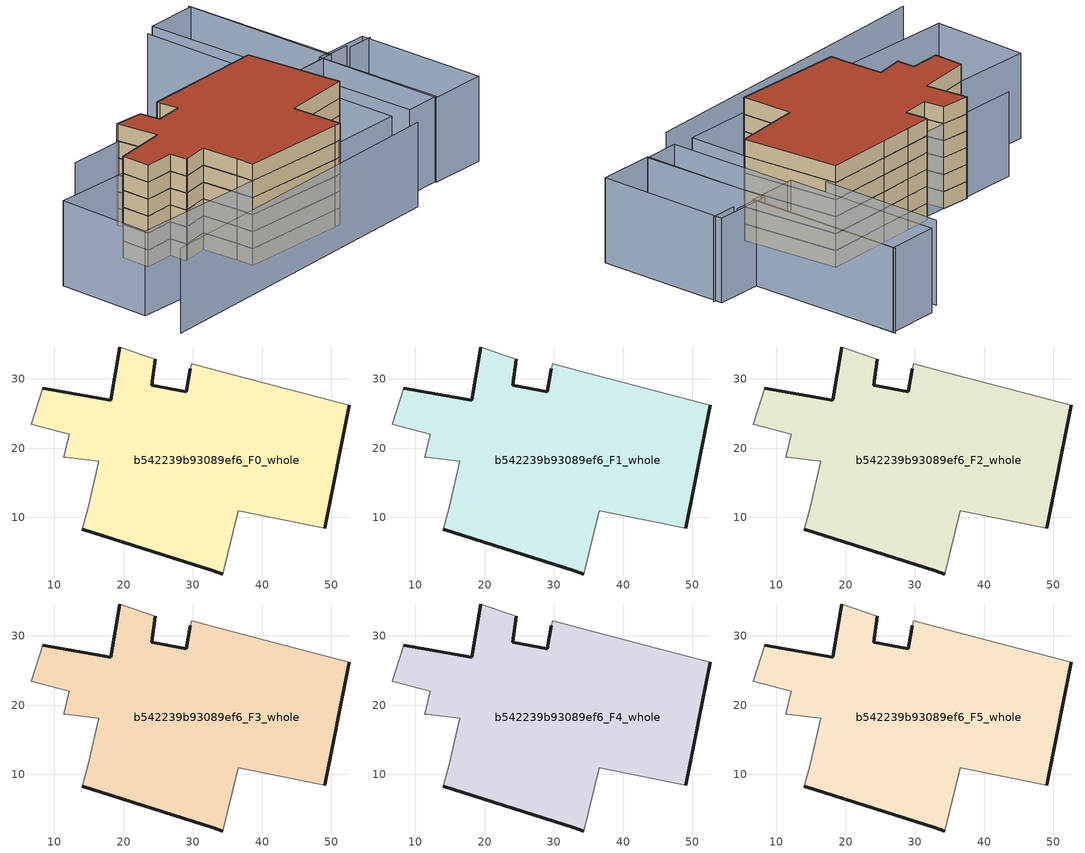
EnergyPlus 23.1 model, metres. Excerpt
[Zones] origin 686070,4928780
b542239b93089ef6_F0_whole
 floor ground (EU_floor_Construction): 49.02,8.47 52.55,26.18 40.47,29.38 34.65,30.91 29.8,32.2 29.6,31.48 29,28.12 24.03,29.1 24.56,32.83 19.43,34.62 18.13,26.95 8.27,28.67 6.67,23.45 12.13,22.02 11.32,18.72 11.61,18.73 16.4,18.09 14.9,11.48 14.02,8.3 32.93,2.27 34.28,1.83 36.51,11 z0
 wall outside (EU_wall_Construction): 24.56,32.83 24.03,29.1 29,28.12 29.6,31.48 / 52.55,26.18 49.02,8.47 / 34.28,1.83 32.93,2.27 14.02,8.3 / 8.27,28.67 18.13,26.95 19.43,34.62 z0:3
 wall adiabatic (EU_wall_Construction): 19.43,34.62 24.56,32.83 / 29.6,31.48 29.8,32.2 34.65,30.91 40.47,29.38 52.55,26.18 / 49.02,8.47 36.51,11 34.28,1.83 / 14.02,8.3 14.9,11.48 16.4,18.09 11.61,18.73 11.32,18.72 12.13,22.02 6.67,23.45 8.27,28.67 z0:3
b542239b93089ef6_F1_whole
 floor to b542239b93089ef6_F0_whole (EU_floor_Construction): 49.02,8.47 52.55,26.18 40.47,29.38 34.65,30.91 29.8,32.2 29.6,31.48 29,28.12 24.03,29.1 24.56,32.83 19.43,34.62 18.13,26.95 8.27,28.67 6.67,23.45 12.13,22.02 11.32,18.72 11.61,18.73 16.4,18.09 14.9,11.48 14.02,8.3 32.93,2.27 34.28,1.83 36.51,11 z3
 wall outside (EU_wall_Construction): 24.56,32.83 24.03,29.1 29,28.12 29.6,31.48 / 52.55,26.18 49.02,8.47 / 34.28,1.83 32.93,2.27 14.02,8.3 / 8.27,28.67 18.13,26.95 19.43,34.62 z3:6
 wall adiabatic (EU_wall_Construction): 19.43,34.62 24.56,32.83 / 29.6,31.48 29.8,32.2 34.65,30.91 40.47,29.38 52.55,26.18 / 49.02,8.47 36.51,11 34.28,1.83 / 14.02,8.3 14.9,11.48 16.4,18.09 11.61,18.73 11.32,18.72 12.13,22.02 6.67,23.45 8.27,28.67 z3:6
b542239b93089ef6_F2_whole
 floor to b542239b93089ef6_F1_whole (EU_floor_Construction): 49.02,8.47 52.55,26.18 40.47,29.38 34.65,30.91 29.8,32.2 29.6,31.48 29,28.12 24.03,29.1 24.56,32.83 19.43,34.62 18.13,26.95 8.27,28.67 6.67,23.45 12.13,22.02 11.32,18.72 11.61,18.73 16.4,18.09 14.9,11.48 14.02,8.3 32.93,2.27 34.28,1.83 36.51,11 z6
 wall outside (EU_wall_Construction): 24.56,32.83 24.03,29.1 29,28.12 29.6,31.48 / 52.55,26.18 49.02,8.47 / 34.28,1.83 32.93,2.27 14.02,8.3 / 8.27,28.67 18.13,26.95 19.43,34.62 z6:9
 wall adiabatic (EU_wall_Construction): 19.43,34.62 24.56,32.83 / 29.6,31.48 29.8,32.2 34.65,30.91 40.47,29.38 52.55,26.18 / 49.02,8.47 36.51,11 34.28,1.83 / 14.02,8.3 14.9,11.48 16.4,18.09 11.61,18.73 11.32,18.72 12.13,22.02 6.67,23.45 8.27,28.67 z6:9
b542239b93089ef6_F3_whole
 floor to b542239b93089ef6_F2_whole (EU_floor_Construction): 49.02,8.47 52.55,26.18 40.47,29.38 34.65,30.91 29.8,32.2 29.6,31.48 29,28.12 24.03,29.1 24.56,32.83 19.43,34.62 18.13,26.95 8.27,28.67 6.67,23.45 12.13,22.02 11.32,18.72 11.61,18.73 16.4,18.09 14.9,11.48 14.02,8.3 32.93,2.27 34.28,1.83 36.51,11 z9
 wall outside (EU_wall_Construction): 24.56,32.83 24.03,29.1 29,28.12 29.6,31.48 / 52.55,26.18 49.02,8.47 / 34.28,1.83 32.93,2.27 14.02,8.3 / 8.27,28.67 18.13,26.95 19.43,34.62 z9:12
 wall adiabatic (EU_wall_Construction): 19.43,34.62 24.56,32.83 / 29.6,31.48 29.8,32.2 34.65,30.91 40.47,29.38 52.55,26.18 / 49.02,8.47 36.51,11 34.28,1.83 / 14.02,8.3 14.9,11.48 16.4,18.09 11.61,18.73 11.32,18.72 12.13,22.02 6.67,23.45 8.27,28.67 z9:12
b542239b93089ef6_F4_whole
 floor to b542239b93089ef6_F3_whole (EU_floor_Construction): 49.02,8.47 52.55,26.18 40.47,29.38 34.65,30.91 29.8,32.2 29.6,31.48 29,28.12 24.03,29.1 24.56,32.83 19.43,34.62 18.13,26.95 8.27,28.67 6.67,23.45 12.13,22.02 11.32,18.72 11.61,18.73 16.4,18.09 14.9,11.48 14.02,8.3 32.93,2.27 34.28,1.83 36.51,11 z12
 wall outside (EU_wall_Construction): 24.56,32.83 24.03,29.1 29,28.12 29.6,31.48 / 52.55,26.18 49.02,8.47 / 34.28,1.83 32.93,2.27 14.02,8.3 / 8.27,28.67 18.13,26.95 19.43,34.62 z12:15
 wall adiabatic (EU_wall_Construction): 19.43,34.62 24.56,32.83 / 29.6,31.48 29.8,32.2 34.65,30.91 40.47,29.38 52.55,26.18 / 49.02,8.47 36.51,11 34.28,1.83 / 14.02,8.3 14.9,11.48 16.4,18.09 11.61,18.73 11.32,18.72 12.13,22.02 6.67,23.45 8.27,28.67 z12:15
b542239b93089ef6_F5_whole
 floor to b542239b93089ef6_F4_whole (EU_floor_Construction): 49.02,8.47 52.55,26.18 40.47,29.38 34.65,30.91 29.8,32.2 29.6,31.48 29,28.12 24.03,29.1 24.56,32.83 19.43,34.62 18.13,26.95 8.27,28.67 6.67,23.45 12.13,22.02 11.32,18.72 11.61,18.73 16.4,18.09 14.9,11.48 14.02,8.3 32.93,2.27 34.28,1.83 36.51,11 z15
 wall outside (EU_wall_Construction): 24.56,32.83 24.03,29.1 29,28.12 29.6,31.48 / 52.55,26.18 49.02,8.47 / 34.28,1.83 32.93,2.27 14.02,8.3 / 8.27,28.67 18.13,26.95 19.43,34.62 z15:18
 wall adiabatic (EU_wall_Construction): 19.43,34.62 24.56,32.83 / 29.6,31.48 29.8,32.2 34.65,30.91 40.47,29.38 52.55,26.18 / 49.02,8.47 36.51,11 34.28,1.83 / 14.02,8.3 14.9,11.48 16.4,18.09 11.61,18.73 11.32,18.72 12.13,22.02 6.67,23.45 8.27,28.67 z15:18
 roof outside (EU_roof_Construction): 52.55,26.18 49.02,8.47 36.51,11 34.28,1.83 32.93,2.27 14.02,8.3 14.9,11.48 16.4,18.09 11.61,18.73 11.32,18.72 12.13,22.02 6.67,23.45 8.27,28.67 18.13,26.95 19.43,34.62 24.56,32.83 24.03,29.1 29,28.12 29.6,31.48 29.8,32.2 34.65,30.91 40.47,29.38 z18
shading: -14.54,8.27 45.69,-6.72 / 72.64,13.58 67.71,14.97 / 68.12,15.74 63.73,17 / 63.73,17 71.86,45.28 / 59.29,46.89 52.82,24.55 / 52.82,24.55 8.93,37.27 / 49.02,8.47 45.98,-2 / 45.98,-2 33.76,1.55 / 33.76,1.55 36.8,12.02 / 36.8,12.02 49.02,8.47 / 62.08,17.27 55.99,-5.38 / 55.99,-5.38 49.5,-3.64 / 49.5,-3.64 55.6,19.01 / 55.6,19.01 62.08,17.27 / 14.02,8.3 -10.81,16.2 / -10.81,16.2 -5.45,33.04 / -5.45,33.04 19.38,25.14 / 19.38,25.14 14.02,8.3 / 55.58,-5.58 62.24,17.94 / 62.24,17.94 72.55,15.02 / 72.55,15.02 65.89,-8.5 / 65.89,-8.5 55.58,-5.58 / 54.63,19.22 62.33,47.43 / 62.33,47.43 71.74,44.86 / 71.74,44.86 64.04,16.65 / 64.04,16.65 54.63,19.22 z0:15
[Building]
EU S2 Campaign: North Axis=0; Terrain=City; Solar Distribution=FullExterior
[Site:Location]
Bologna: Latitude=44.5; Longitude=11.25; Time Zone=1; Elevation=37
[SizingPeriod:WeatherFileDays]
AnnualSizingPeriod: Begin Month=1; Begin Day of Month=1; End Month=12; End Day of Month=31; Day of Week for Start Day=Monday; Use Weather File Daylight Saving Period=No; Use Weather File Rain and Snow Indicators=No
[MATERIAL]
EU_InternalMass_Material: Roughness=MediumRough; Thickness=0.1; Conductivity=1; Density=1800; Specific Heat=900; Thermal Absorptance=0.9; Solar Absorptance=0.7; Visible Absorptance=0.7
[MATERIAL:NOMASS] Roughness=MediumRough; Thermal Absorptance=0.9; Solar Absorptance=0.7; Visible Absorptance=0.7
Name | Thermal Resistance
EU_wall_NoMass | 0.905828
EU_roof_NoMass | 0.37593
EU_floor_NoMass | 0.67114
[CONSTRUCTION]
EU_wall_Construction: EU_wall_NoMass
EU_roof_Construction: EU_roof_NoMass
EU_floor_Construction: EU_floor_NoMass
EU_InternalMass_Construction: EU_InternalMass_Material
[ZONE] Type=1; Multiplier=1; Ceiling Height=autocalculate; Volume=2618.19; Floor Area=autocalculate; Part of Total Floor Area=Yes
b542239b93089ef6_F0_whole; b542239b93089ef6_F1_whole; b542239b93089ef6_F2_whole; b542239b93089ef6_F3_whole; b542239b93089ef6_F4_whole; b542239b93089ef6_F5_whole
[INTERNALMASS] Construction=EU_InternalMass_Construction; Surface Area=749.958
Name | Zone or ZoneList
b542239b93089ef6_F0_whole_EU_InternalMass | b542239b93089ef6_F0_whole
b542239b93089ef6_F1_whole_EU_InternalMass | b542239b93089ef6_F1_whole
b542239b93089ef6_F2_whole_EU_InternalMass | b542239b93089ef6_F2_whole
b542239b93089ef6_F3_whole_EU_InternalMass | b542239b93089ef6_F3_whole
b542239b93089ef6_F4_whole_EU_InternalMass | b542239b93089ef6_F4_whole
b542239b93089ef6_F5_whole_EU_InternalMass | b542239b93089ef6_F5_whole
[OTHEREQUIPMENT] Fuel Type=Electricity; Design Level Calculation Method=Watts/Area; Power per Zone Floor Area=1; Fraction Latent=0; Fraction Radiant=0; Fraction Lost=0; Carbon Dioxide Generation Rate=0; EndUse Subcategory=EU_Step8_InternalGains
Name | Zone or ZoneList or Space or SpaceList | Schedule
EU_Step8_InternalGain_b542239b93089ef6_F0_whole_f000 | b542239b93089ef6_F0_whole | EU_Step8_GainSchedule_b542239b93089ef6_F0_whole_f000
EU_Step8_InternalGain_b542239b93089ef6_F1_whole_f000 | b542239b93089ef6_F1_whole | EU_Step8_GainSchedule_b542239b93089ef6_F1_whole_f000
EU_Step8_InternalGain_b542239b93089ef6_F2_whole_f000 | b542239b93089ef6_F2_whole | EU_Step8_GainSchedule_b542239b93089ef6_F2_whole_f000
EU_Step8_InternalGain_b542239b93089ef6_F3_whole_f000 | b542239b93089ef6_F3_whole | EU_Step8_GainSchedule_b542239b93089ef6_F3_whole_f000
EU_Step8_InternalGain_b542239b93089ef6_F4_whole_f000 | b542239b93089ef6_F4_whole | EU_Step8_GainSchedule_b542239b93089ef6_F4_whole_f000
EU_Step8_InternalGain_b542239b93089ef6_F5_whole_f000 | b542239b93089ef6_F5_whole | EU_Step8_GainSchedule_b542239b93089ef6_F5_whole_f000
[ZONEVENTILATION:DESIGNFLOWRATE] Schedule=EU_AlwaysOn; Design Flow Rate Calculation Method=AirChanges/Hour; Air Changes per Hour=0.73129; Ventilation Type=Natural; Fan Pressure Rise=0; Fan Total Efficiency=1; Constant Term Coefficient=1; Temperature Term Coefficient=0; Velocity Term Coefficient=0; Velocity Squared Term Coefficient=0; Minimum Indoor Temperature=-100; Maximum Indoor Temperature=100; Delta Temperature=-100; Minimum Outdoor Temperature=-100; Maximum Outdoor Temperature=100; Maximum Wind Speed=40
Name | Zone or ZoneList or Space or SpaceList
EU_ConstantAir_b542239b93089ef6_F0_whole | b542239b93089ef6_F0_whole
EU_ConstantAir_b542239b93089ef6_F1_whole | b542239b93089ef6_F1_whole
EU_ConstantAir_b542239b93089ef6_F2_whole | b542239b93089ef6_F2_whole
EU_ConstantAir_b542239b93089ef6_F3_whole | b542239b93089ef6_F3_whole
EU_ConstantAir_b542239b93089ef6_F4_whole | b542239b93089ef6_F4_whole
EU_ConstantAir_b542239b93089ef6_F5_whole | b542239b93089ef6_F5_whole
[HVACTEMPLATE:THERMOSTAT] Constant Heating Setpoint=20; Constant Cooling Setpoint=50
EU_HeatOnly_b542239b93089ef6_F0_whole; EU_HeatOnly_b542239b93089ef6_F1_whole; EU_HeatOnly_b542239b93089ef6_F2_whole; EU_HeatOnly_b542239b93089ef6_F3_whole; EU_HeatOnly_b542239b93089ef6_F4_whole; EU_HeatOnly_b542239b93089ef6_F5_whole
[HVACTEMPLATE:ZONE:IDEALLOADSAIRSYSTEM] System Availability Schedule=EU_AlwaysOn; Maximum Heating Supply Air Temperature=50; Minimum Cooling Supply Air Temperature=13; Maximum Heating Supply Air Humidity Ratio=0.0156; Minimum Cooling Supply Air Humidity Ratio=0.0077; Heating Limit=NoLimit; Cooling Limit=NoLimit; Heating Availability Schedule=EU_AlwaysOn; Cooling Availability Schedule=EU_CoolingOff; Dehumidification Control Type=ConstantSensibleHeatRatio; Cooling Sensible Heat Ratio=0.7; Dehumidification Setpoint=60; Humidification Control Type=None; Humidification Setpoint=30; Outdoor Air Method=None; Outdoor Air Flow Rate per Person=0.00944; Outdoor Air Flow Rate per Zone Floor Area=0; Outdoor Air Flow Rate per Zone=0; Demand Controlled Ventilation Type=None; Outdoor Air Economizer Type=NoEconomizer; Heat Recovery Type=None; Sensible Heat Recovery Effectiveness=0.7; Latent Heat Recovery Effectiveness=0.65
Name | Template Thermostat
b542239b93089ef6_F0_whole | EU_HeatOnly_b542239b93089ef6_F0_whole
b542239b93089ef6_F1_whole | EU_HeatOnly_b542239b93089ef6_F1_whole
b542239b93089ef6_F2_whole | EU_HeatOnly_b542239b93089ef6_F2_whole
b542239b93089ef6_F3_whole | EU_HeatOnly_b542239b93089ef6_F3_whole
b542239b93089ef6_F4_whole | EU_HeatOnly_b542239b93089ef6_F4_whole
b542239b93089ef6_F5_whole | EU_HeatOnly_b542239b93089ef6_F5_whole
[SIZING:ZONE] Zone Cooling Design Supply Air Temperature Input Method=SupplyAirTemperature; Zone Cooling Design Supply Air Temperature=13; Zone Heating Design Supply Air Temperature Input Method=SupplyAirTemperature; Zone Heating Design Supply Air Temperature=50; Zone Cooling Design Supply Air Humidity Ratio=0.008; Zone Heating Design Supply Air Humidity Ratio=0.008; Cooling Design Air Flow Method=DesignDay; Cooling Design Air Flow Rate=0; Cooling Minimum Air Flow per Zone Floor Area=0.000762; Cooling Minimum Air Flow=0; Cooling Minimum Air Flow Fraction=0.2; Heating Design Air Flow Method=DesignDay; Heating Design Air Flow Rate=0; Heating Maximum Air Flow per Zone Floor Area=0.002032; Heating Maximum Air Flow=0.141576; Heating Maximum Air Flow Fraction=0.3; Account for Dedicated Outdoor Air System=No; Dedicated Outdoor Air System Control Strategy=NeutralSupplyAir; Dedicated Outdoor Air Low Setpoint Temperature for Design=autosize; Dedicated Outdoor Air High Setpoint Temperature for Design=autosize; Zone Load Sizing Method=Sensible Load Only No Latent Load; Zone Latent Cooling Design Supply Air Humidity Ratio Input Method=HumidityRatioDifference; Zone Cooling Design Supply Air Humidity Ratio Difference=0.005; Zone Latent Heating Design Supply Air Humidity Ratio Input Method=HumidityRatioDifference; Zone Humidification Design Supply Air Humidity Ratio Difference=0.005
b542239b93089ef6_F0_whole; b542239b93089ef6_F1_whole; b542239b93089ef6_F2_whole; b542239b93089ef6_F3_whole; b542239b93089ef6_F4_whole; b542239b93089ef6_F5_whole
[SCHEDULE:CONSTANT]
Name | Hourly Value
EU_AlwaysOn | 1
EU_CoolingOff | 0
[SCHEDULE:FILE] Column Number=1; Rows to Skip at Top=0; Number of Hours of Data=8760; Column Separator=Comma; Interpolate to Timestep=No; Minutes per Item=60; Adjust Schedule for Daylight Savings=Yes
Name | File
EU_Step8_GainSchedule_b542239b93089ef6_F0_whole_f000 | ../../schedules/b542239b93089ef6/b542239b93089ef6_F0_whole_f000_gain.csv
EU_Step8_GainSchedule_b542239b93089ef6_F1_whole_f000 | ../../schedules/b542239b93089ef6/b542239b93089ef6_F1_whole_f000_gain.csv
EU_Step8_GainSchedule_b542239b93089ef6_F2_whole_f000 | ../../schedules/b542239b93089ef6/b542239b93089ef6_F2_whole_f000_gain.csv
EU_Step8_GainSchedule_b542239b93089ef6_F3_whole_f000 | ../../schedules/b542239b93089ef6/b542239b93089ef6_F3_whole_f000_gain.csv
EU_Step8_GainSchedule_b542239b93089ef6_F4_whole_f000 | ../../schedules/b542239b93089ef6/b542239b93089ef6_F4_whole_f000_gain.csv
EU_Step8_GainSchedule_b542239b93089ef6_F5_whole_f000 | ../../schedules/b542239b93089ef6/b542239b93089ef6_F5_whole_f000_gain.csv
